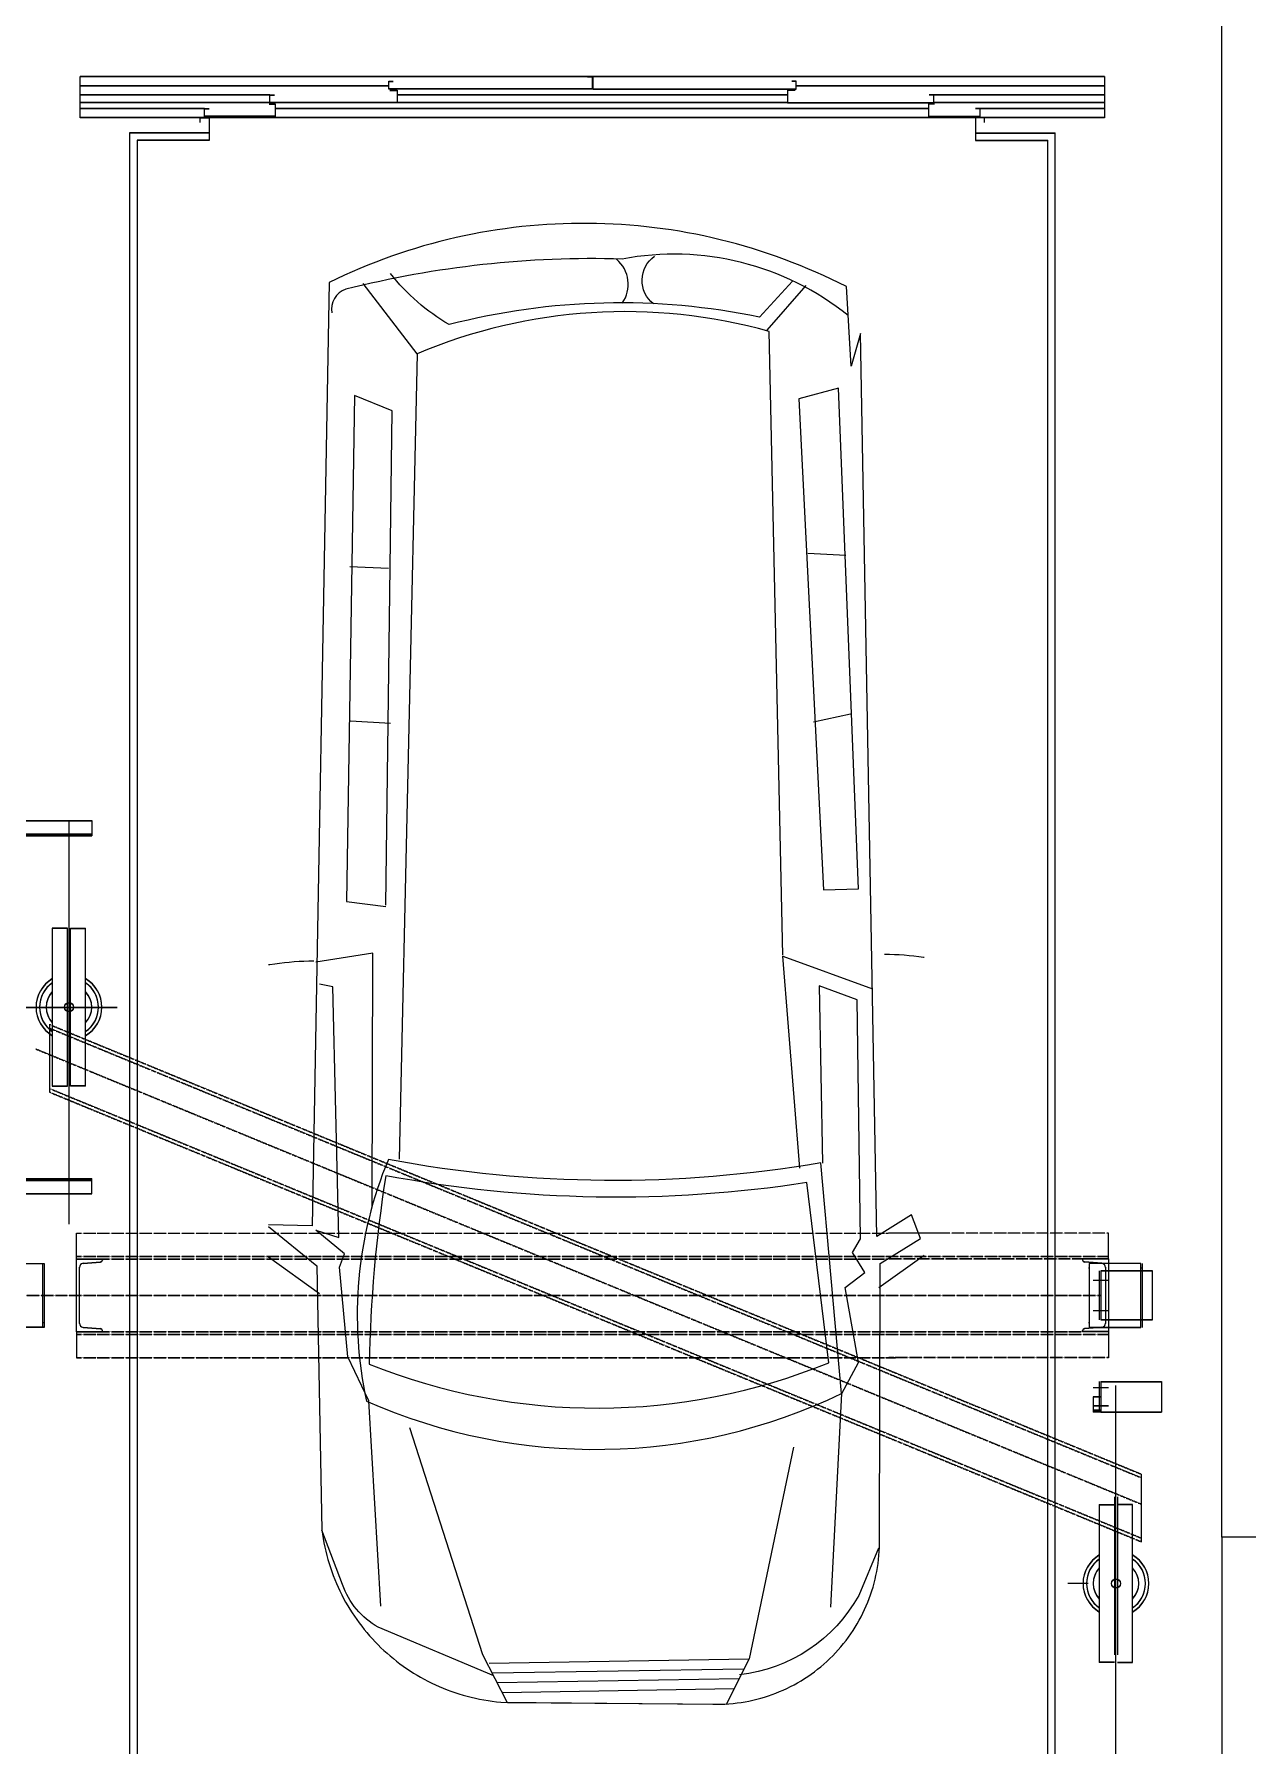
# Model space of a CAD drawing. Extents: x -3709 to 34975, y -230 to 8245.
# Drawn here: x 3689 to 4089, y 3279 to 3843 of the extents above; entities that cross this region are included whole.
import ezdxf
from ezdxf.xclip import XClip

# ---------------------------------------------------------------- set-up
doc = ezdxf.new("R2010")
doc.units = 0
doc.header["$XCLIPFRAME"] = 0
doc.linetypes.add('DOT2', pattern=[0.125, 0, -0.125])
doc.layers.get('0').update_dxf_attribs({"color": 9, "lineweight": 9})
for name, color, linetype, lineweight in [('00', 9, 'Continuous', 9), ('04', 9, 'Continuous', 9), ('06D', 9, 'Continuous', 9), ('20', 9, 'DOT2', 9)]:
    doc.layers.add(name, color=color, linetype=linetype, lineweight=lineweight)

# ---------------------------------------------------------------- blocks, each defined once
blk = doc.blocks.new('p-araba-caddy')
for points in [[(4.26, 87.51), (96.49, 89.41), (104.41, 102.92), (112.34, 100.13), (105.35, 88.48), (403.12, 88.69), (392.45, 85.45), (418.68, 84.42, -0.236784), (423.23, -86.05), (112.38, -97.42), (113.04, -112.56), (99.21, -96.1), (12.07, -96.13, -0.35315), (-45.78, -38.19), (-47.76, 31.57, -0.418979), (4.26, 87.51, -0.014091)], [(2.59, 87.13), (-12.8, 80.33, 0.245122), (-38.23, 40.61, 1.092698)], [(409.1, 84.81, -0.220393), (429.15, 10.65, -0.069309), (420.89, -80.59, -0.369387), (413.22, -85.28, 0.321855)], [(64.08, 71.92), (123.59, 65.82, 0.084966), (128.47, -72.87, -0.035125), (66.42, -79.48, -0.194351), (64.08, 71.92, 5.525286)], [(420.8, 66.63), (409.14, 55.57, -0.115145), (408.6, -46.74, 0.095225), (425.84, -65.72, -1.448896)], [(198.7, 59.31), (404.34, 58.71, -0.170159), (399.21, -57.46), (133.8, -68.34)], [(414.2, 20.68, 0.498413), (429.89, 21.34, -5.209749)], [(414.6, 10.43, -0.389225), (429.11, 8.84, 0.453338)], [(-37.08, -40.41), (-20.32, -78.19, 0.180747), (-6.04, -89.68), (12.07, -96.13)]]:
    blk.add_lwpolyline(points, format="xyb")
for points in [[(128.39, 63.59), (198.34, 59.3), (187.01, 88.59)], [(220.11, 84.66), (385.27, 81.17), (382, 68.06), (219.94, 73.15), (220.11, 84.66)], [(-16.56, 71.13), (53.81, 76), (63.98, 81.75), (88.77, 77.77), (93.64, 84.4), (100.28, 80.42), (104.7, 83.08), (183.48, 83.52), (188.35, 71.13), (129.93, 71.13)], [(277.68, 83.09), (275.35, 70.89)], [(330.01, 82.53), (330.93, 69.98)], [(404.84, 57.96), (419.34, 71.17)], [(36.43, 59.8), (-33.06, 43.83), (-47.93, 36.03), (-46.07, -36.03), (-30.09, -43.83), (45.17, -66.5)], [(-39.62, 40.39), (-39.44, -39.27)], [(-36.39, 42.08), (-36.21, -40.84)], [(-33.17, 43.72), (-32.97, -41.82)], [(-42.85, 38.7), (-42.67, -37.69)], [(399.21, -57.46), (422.7, -74.75)], [(217.67, -71.23), (380.57, -66), (385.81, -78.37), (219.1, -84.08), (217.19, -71.23)], [(277.5, -68.54), (278.55, -81.67)], [(328.6, -68.26), (329.42, -80.94)], [(-13.38, -77.2), (54.33, -79.85), (68.94, -86.49), (98.59, -88.7), (103.01, -86.93), (110.98, -96.22), (108.33, -88.7), (191.09, -89.14), (191.97, -93.56)], [(118.18, -77.55), (201.93, -75.8), (199.3, -94.64)]]:
    blk.add_lwpolyline(points)
blk.add_lwpolyline([(53.8, 75.95), (130, 70.57, 0.08903), (133.77, -71.93, -0.153631), (54.26, -80.6, -0.218697)], format="xyb", close=True)
blk = doc.blocks.new('p- caddy')
for p, q in [((-86.52, 354.02), (-175.71, 289.92)), ((97.81, 351.94), (187, 287.83))]:
    blk.add_line(p, q)
blk.add_arc((-86.52, 354.02), 109.84, 215.7081, 269.024)
at = {"extrusion": (0, 0, -1)}
blk.add_arc((-97.81, 351.94), 109.84, 215.7081, 269.024, dxfattribs=at)
at = {"rotation": 268.9244510197643}
blk.add_blockref('p-araba-caddy', (10.6, 442.15), dxfattribs=at)
blk = doc.blocks.new('NPU240')
for p, q in [((0, -120), (0, 120)), ((0, 120), (85, 120)), ((85, 120), (85, 116.7)), ((9.5, -92.2), (9.5, 92.2)), ((21.4, 105.2), (79.1, 110.2)), ((21.4, -105.2), (79.1, -110.2)), ((0, -120), (85, -120)), ((85, -120), (85, -116.7))]:
    blk.add_line(p, q)
for centre, radius, start, end in [((78.5, 116.7), 6.5, 275, 0), ((22.5, 92.2), 13, 95, 180), ((22.5, -92.2), 13, 180, 265), ((78.5, -116.7), 6.5, 0, 85)]:
    blk.add_arc(centre, radius, start, end)
blk = doc.blocks.new('asansr-acilmayan')
for p in [(1926.2, 24884.45), (1926.2, 24884.45), (1926.2, 24884.45), (1926.2, 24866.45)]:
    blk.add_point(p)
at = {"layer": '06D'}
for p, q in [((1593.7, 25263.7), (1593.7, 25277.2)), ((1931.2, 25277.2), (1593.7, 25277.2)), ((1695.35, 25274.2), (1593.7, 25274.2)), ((1931.2, 25274.2), (1829.65, 25274.2)), ((1931.2, 25277.2), (1931.2, 25263.7)), ((1656.2, 25271.2), (1593.7, 25271.2)), ((1656.2, 25268.7), (1593.7, 25268.7)), ((1826.8, 25271.2), (1698.2, 25271.2)), ((1826.8, 25268.7), (1698.2, 25268.7)), ((1931.2, 25271.2), (1875, 25271.2)), ((1931.2, 25268.7), (1875, 25268.7)), ((1634.7, 25266.7), (1593.7, 25266.7)), ((1931.2, 25263.7), (1593.7, 25263.7)), ((1873.2, 25266.7), (1658, 25266.7)), ((1931.2, 25266.7), (1890.2, 25266.7)), ((1610, 25258.7), (1610, 24624.2)), ((1636.2, 25258.7), (1610, 25258.7)), ((1636.2, 25258.7), (1636.2, 25256.2)), ((1888.7, 25258.7), (1888.7, 25256.2)), ((1888.7, 25258.7), (1915, 25258.7)), ((1915, 24624.2), (1915, 25258.7)), ((1612.5, 25256.2), (1612.5, 24626.7)), ((1636.2, 25256.2), (1612.5, 25256.2)), ((1888.7, 25256.2), (1912.5, 25256.2)), ((1912.5, 24626.7), (1912.5, 25256.2)), ((1570, 25031.95), (1597.5, 25031.95)), ((1590, 25031.95), (1590, 24898.95)), ((1597.5, 25031.95), (1597.5, 25026.95)), ((1570, 25027.55), (1597.5, 25027.55)), ((1570, 25026.95), (1597.5, 25026.95)), ((1584.5, 24996.45), (1584.5, 24944.45)), ((1589.5, 24996.45), (1584.5, 24996.45)), ((1589.5, 24944.45), (1589.5, 24996.45)), ((1590.5, 24944.45), (1590.5, 24996.45)), ((1590.5, 24996.45), (1595.5, 24996.45)), ((1595.5, 24944.45), (1595.5, 24996.45)), ((1574.15, 24970.45), (1605.85, 24970.45)), ((1583.54, 24964.75), (1583.57, 24942.45)), ((1584.5, 24944.45), (1589.5, 24944.45)), ((1595.5, 24944.45), (1590.5, 24944.45)), ((1570, 24913.95), (1597.5, 24913.95)), ((1570, 24913.35), (1597.5, 24913.35)), ((1597.5, 24908.95), (1597.5, 24913.95)), ((1570, 24908.95), (1597.5, 24908.95)), ((1592.5, 24887.45), (1592.5, 24895.95)), ((1932.5, 24887.45), (1932.5, 24895.95)), ((1573.8, 24885.95), (1581.8, 24885.95)), ((1581.3, 24885.95), (1581.3, 24864.95)), ((1581.8, 24885.95), (1581.8, 24864.95)), ((1926.2, 24885.95), (1926.2, 24864.95)), ((1943.2, 24885.95), (1926.2, 24885.95)), ((1943.2, 24864.95), (1943.2, 24885.95)), ((1943.7, 24864.95), (1943.7, 24885.95)), ((1927.5, 24880.45), (1932.5, 24880.45)), ((1929.5, 24883.45), (1929.5, 24867.45)), ((1947, 24883.45), (1930, 24883.45)), ((1930, 24883.45), (1930, 24867.45)), ((1947, 24867.45), (1947, 24883.45)), ((1927.5, 24870.45), (1932.5, 24870.45)), ((1581.8, 24864.95), (1573.8, 24864.95)), ((1592.5, 24863.45), (1592.5, 24854.95)), ((1926.2, 24864.95), (1943.2, 24864.95)), ((1930, 24867.45), (1947, 24867.45)), ((1932.5, 24863.45), (1932.5, 24854.95)), ((1929.5, 24846.95), (1929.5, 24836.95)), ((1930, 24846.95), (1930, 24836.95)), ((1930, 24846.95), (1950, 24846.95)), ((1935, 24712.7), (1935, 24845.7)), ((1950, 24846.95), (1950, 24836.95)), ((1932.5, 24844.95), (1927.5, 24844.95)), ((1930, 24841.95), (1927.5, 24841.95)), ((1927.5, 24841.95), (1927.5, 24836.95)), ((1932.5, 24838.95), (1927.5, 24838.95)), ((1930, 24837.55), (1927.5, 24837.55)), ((1930, 24836.95), (1927.5, 24836.95)), ((1930, 24836.95), (1950, 24836.95)), ((1943.45, 24794.17), (1943.45, 24816.46)), ((1929.5, 24806.45), (1929.5, 24754.45)), ((1929.5, 24806.45), (1934.5, 24806.45)), ((1934.5, 24808.95), (1934.5, 24756.95)), ((1935.5, 24808.95), (1935.5, 24756.95)), ((1940.5, 24806.45), (1935.5, 24806.45)), ((1940.5, 24754.45), (1940.5, 24806.45)), ((1925.85, 24780.45), (1919.15, 24780.45)), ((1934.5, 24754.45), (1929.5, 24754.45)), ((1935.5, 24754.45), (1940.5, 24754.45))]:
    blk.add_line(p, q, dxfattribs=at)
for points in [[(1760.85, 25277.2), (1762.35, 25277.2), (1762.35, 25273.2), (1695.35, 25273.2), (1695.35, 25275.7), (1696.85, 25275.7)], [(1764.15, 25277.2), (1762.65, 25277.2), (1762.65, 25273.2), (1829.65, 25273.2), (1829.65, 25275.7), (1828.15, 25275.7)], [(1695.7, 25272.7), (1698.2, 25272.7), (1698.2, 25268.7), (1656.2, 25268.7), (1656.2, 25271.2), (1657.7, 25271.2)], [(1829.3, 25272.7), (1826.8, 25272.7), (1826.8, 25268.7), (1875, 25268.7), (1875, 25271.2), (1873.5, 25271.2)], [(1633.2, 25262.2), (1633.2, 25263.7), (1636.2, 25263.7), (1636.2, 25258.7)], [(1656, 25268.2), (1658, 25268.2), (1658, 25264.2), (1634.7, 25264.2), (1634.7, 25266.7), (1636.2, 25266.7)], [(1875.2, 25268.2), (1873.2, 25268.2), (1873.2, 25264.2), (1890.2, 25264.2), (1890.2, 25266.7), (1888.7, 25266.7)], [(1891.7, 25262.2), (1891.7, 25263.7), (1888.7, 25263.7), (1888.7, 25258.7)]]:
    blk.add_lwpolyline(points, dxfattribs=at)
for centre in [(1590, 24970.45), (1935, 24780.45)]:
    blk.add_circle(centre, 1.5, dxfattribs=at)
for centre, radius, start, end in [((1590, 24970.45), 10.85, 120.4584, 239.5416), ((1590, 24970.45), 9.7, 124.542, 235.458), ((1590, 24970.45), 7.5, 137.1666, 222.8334), ((1590, 24970.45), 10.85, 300.4584, 59.5416), ((1590, 24970.45), 9.7, 304.542, 55.458), ((1590, 24970.45), 7.5, 317.1666, 42.8334), ((1935, 24780.45), 10.85, 120.4584, 239.5416), ((1935, 24780.45), 10.85, 300.4584, 59.5416), ((1935, 24780.45), 9.7, 124.542, 235.458), ((1935, 24780.45), 7.5, 137.1666, 222.8334), ((1935, 24780.45), 9.7, 304.542, 55.458), ((1935, 24780.45), 7.5, 317.1666, 42.8334)]:
    blk.add_arc(centre, radius, start, end, dxfattribs=at)
for p in [(1943.2, 24884.45), (1581.8, 24866.45)]:
    blk.add_point(p, dxfattribs=at)
at = {"layer": '20'}
for p, q in [((1583.57, 24964.74), (1943.45, 24816.46)), ((1583.54, 24963.56), (1943.02, 24815.45)), ((1579.13, 24956.66), (1943.45, 24806.57)), ((1583.57, 24942.45), (1943.45, 24794.17)), ((1584, 24943.47), (1943.45, 24795.37)), ((1592.5, 24895.95), (1860, 24895.95)), ((1880, 24895.95), (1860, 24895.95)), ((1932.5, 24895.95), (1860, 24895.95)), ((1592.5, 24888.35), (1932.5, 24888.35)), ((1592.5, 24887.45), (1860, 24887.45)), ((1924, 24887.45), (1860, 24887.45)), ((1570, 24875.45), (1930, 24875.45)), ((1592.5, 24863.45), (1924, 24863.45)), ((1592.5, 24862.55), (1932.5, 24862.55)), ((1592.5, 24854.95), (1862.5, 24854.95)), ((1932.5, 24854.95), (1860, 24854.95))]:
    blk.add_line(p, q, dxfattribs=at)
at = {"layer": '06D', "xscale": 0.0999999999985448, "yscale": 0.0999999999985448, "zscale": 0.0999999999985448}
blk.add_blockref('NPU240', (1592.5, 24875.45), dxfattribs=at)
at = {"layer": '06D', "xscale": 0.0999999999985448, "yscale": 0.0999999999985448, "zscale": 0.0999999999985448, "rotation": 180}
blk.add_blockref('NPU240', (1932.5, 24875.45), dxfattribs=at)

msp = doc.modelspace()

# ---------------------------------------------------------------- linework, layer by layer
at = {"layer": '00'}
for points in [[(4080.77, 3347.5), (4080.77, 3872.5), (4044.04, 3872.5), (4044.04, 3892.5), (4173.34, 3892.5)], [(4110.77, 3347.5), (4080.77, 3347.5)]]:
    msp.add_lwpolyline(points, dxfattribs=at)
at = {"layer": '06D'}
msp.add_lwpolyline([(4080.77, 3347.5), (4080.77, 3157.5)], dxfattribs=at)

# ---------------------------------------------------------------- block references
for p in [(2110.84, -21448.2), (2110.84, -21448.3)]:
    msp.add_blockref('asansr-acilmayan', p)
at = {"layer": '04'}
ref = msp.add_blockref('p- caddy', (3869.91, 3781.72), dxfattribs=dict(at, xscale=-1, rotation=180))
XClip(ref).set_block_clipping_path([(-103.3147364369, -3.0291583687), (112.6871295991, 503.2721170996)])

doc.saveas('drawing.dxf')
